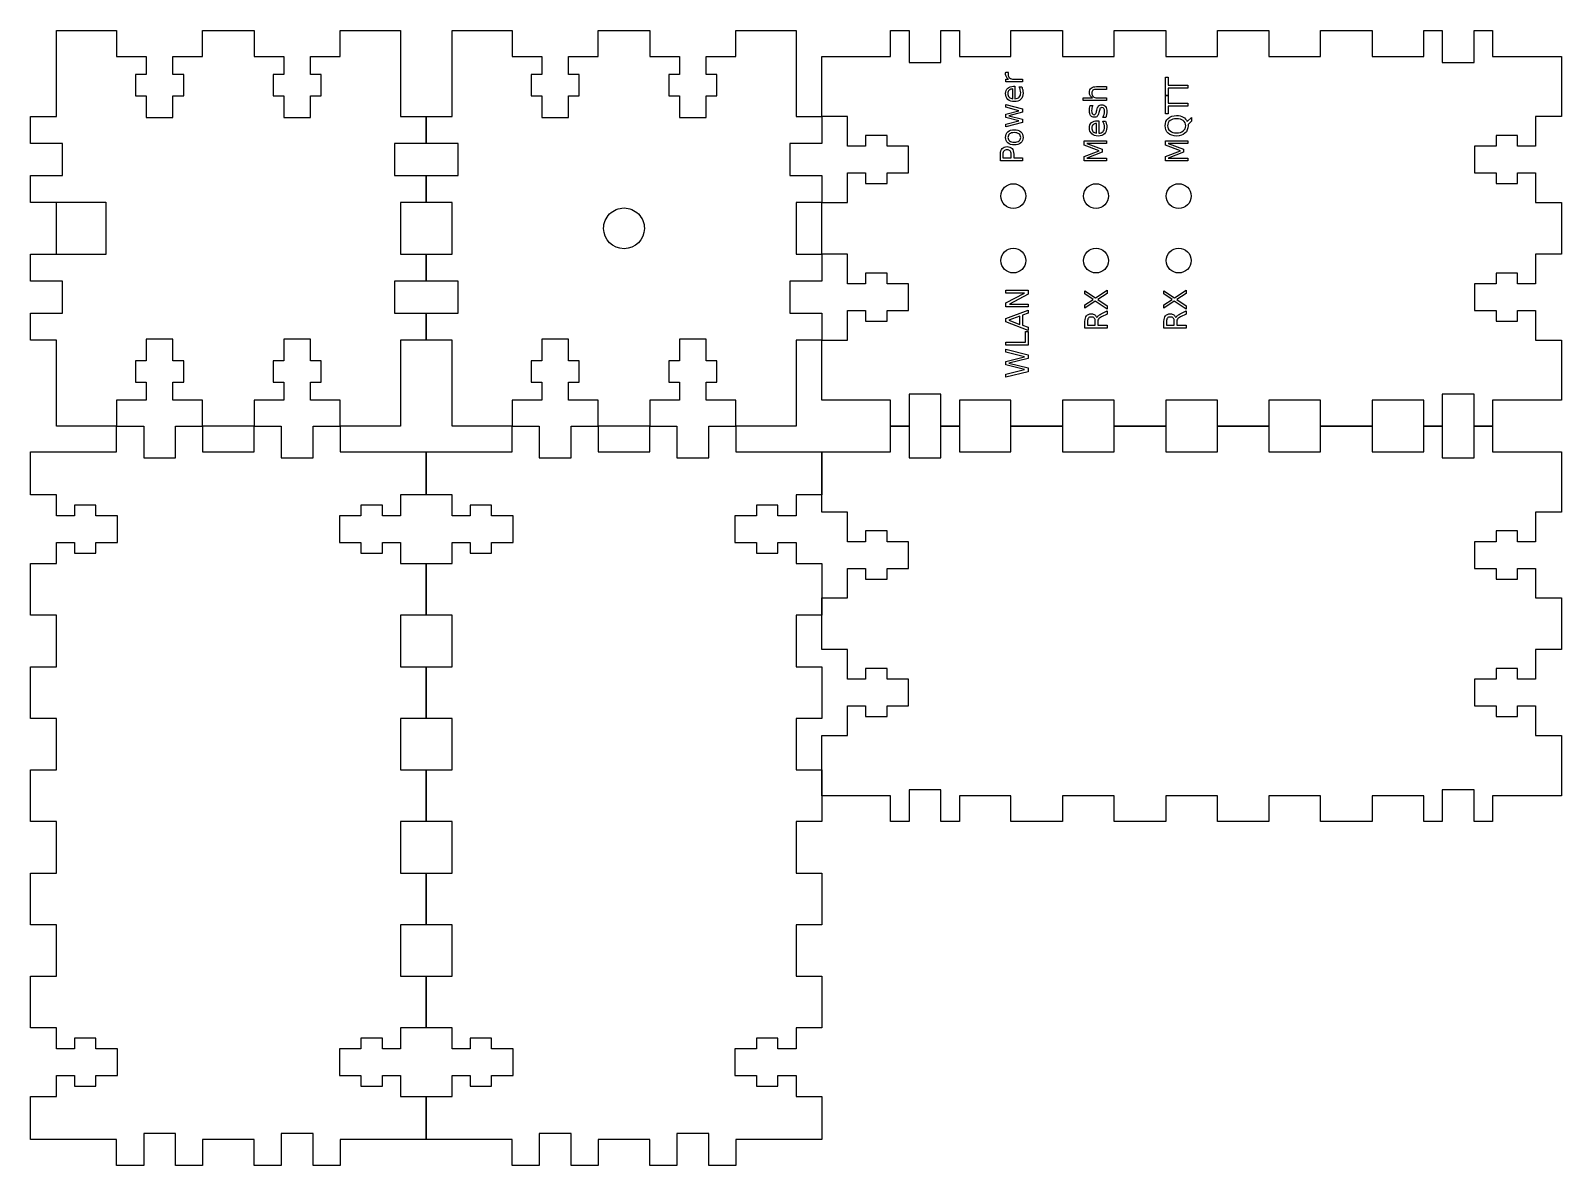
# Model space of a CAD drawing. Extents: x 5 to 140, y 12 to 112.
import ezdxf

# ---------------------------------------------------------------- set-up
doc = ezdxf.new("R2010")
doc.units = 0
doc.layers.get('0').update_dxf_attribs({"linetype": 'CONTINUOUS'})

msp = doc.modelspace()

# ---------------------------------------------------------------- linework, layer by layer
at = {"color": 7}
for points in [[(7.094625, 112.297322), (12.406109, 112.297322), (12.406109, 110.020972), (15.023912, 110.020972), (15.023912, 108.427527), (14.075433, 108.427527), (14.075433, 106.530568), (15.023912, 106.530568), (15.023912, 104.633609), (17.37614, 104.633609), (17.37614, 106.530568), (18.32462, 106.530568), (18.32462, 108.427527), (17.37614, 108.427527), (17.37614, 110.020972), (19.993943, 110.020972), (19.993943, 112.297322), (24.546644, 112.297322), (24.546644, 110.020972), (27.164447, 110.020972), (27.164447, 108.427527), (26.215967, 108.427527), (26.215967, 106.530568), (27.164447, 106.530568), (27.164447, 104.633609), (29.516675, 104.633609), (29.516675, 106.530568), (30.465155, 106.530568), (30.465155, 108.427527), (29.516675, 108.427527), (29.516675, 110.020972), (32.134478, 110.020972), (32.134478, 112.297322), (37.445962, 112.297322), (37.445962, 104.709488), (39.722313, 104.709488), (39.722313, 102.31932), (36.914813, 102.31932), (36.914813, 99.511821), (39.722313, 99.511821), (39.722313, 97.121653), (37.445962, 97.121653), (37.445962, 92.568953), (39.722313, 92.568953), (39.722313, 90.178784), (36.914813, 90.178784), (36.914813, 87.371287), (39.722313, 87.371287), (39.722313, 84.981119), (37.445962, 84.981119), (37.445962, 77.393284), (32.134478, 77.393284), (32.134478, 79.669635), (29.516675, 79.669635), (29.516675, 81.26308), (30.465155, 81.26308), (30.465155, 83.160039), (29.516675, 83.160039), (29.516675, 85.056997), (27.164447, 85.056997), (27.164447, 83.160039), (26.215967, 83.160039), (26.215967, 81.26308), (27.164447, 81.26308), (27.164447, 79.669635), (24.546644, 79.669635), (24.546644, 77.393284), (19.993943, 77.393284), (19.993943, 79.669635), (17.37614, 79.669635), (17.37614, 81.26308), (18.32462, 81.26308), (18.32462, 83.160039), (17.37614, 83.160039), (17.37614, 85.056997), (15.023912, 85.056997), (15.023912, 83.160039), (14.075433, 83.160039), (14.075433, 81.26308), (15.023912, 81.26308), (15.023912, 79.669635), (12.406109, 79.669635), (12.406109, 77.393284), (7.094625, 77.393284), (7.094625, 84.981119), (4.818275, 84.981119), (4.818275, 87.371287), (7.625773, 87.371287), (7.625773, 90.178784), (4.818275, 90.178784), (4.818275, 92.568953), (7.094625, 92.568953), (7.094625, 97.121653), (4.818275, 97.121653), (4.818275, 99.511821), (7.625773, 99.511821), (7.625773, 102.31932), (4.818275, 102.31932), (4.818275, 104.709488), (7.094625, 104.709488)], [(41.998663, 112.297322), (47.310147, 112.297322), (47.310147, 110.020972), (49.92795, 110.020972), (49.92795, 108.427527), (48.97947, 108.427527), (48.97947, 106.530568), (49.92795, 106.530568), (49.92795, 104.633609), (52.280178, 104.633609), (52.280178, 106.530568), (53.228658, 106.530568), (53.228658, 108.427527), (52.280178, 108.427527), (52.280178, 110.020972), (54.897981, 110.020972), (54.897981, 112.297322), (59.450682, 112.297322), (59.450682, 110.020972), (62.068485, 110.020972), (62.068485, 108.427527), (61.120005, 108.427527), (61.120005, 106.530568), (62.068485, 106.530568), (62.068485, 104.633609), (64.420713, 104.633609), (64.420713, 106.530568), (65.369193, 106.530568), (65.369193, 108.427527), (64.420713, 108.427527), (64.420713, 110.020972), (67.038516, 110.020972), (67.038516, 112.297322), (72.35, 112.297322), (72.35, 104.709488), (74.62635, 104.709488), (74.62635, 102.31932), (71.818851, 102.31932), (71.818851, 99.511821), (74.62635, 99.511821), (74.62635, 97.121653), (72.35, 97.121653), (72.35, 92.568953), (74.62635, 92.568953), (74.62635, 90.178784), (71.818851, 90.178784), (71.818851, 87.371287), (74.62635, 87.371287), (74.62635, 84.981119), (72.35, 84.981119), (72.35, 77.393284), (67.038516, 77.393284), (67.038516, 79.669635), (64.420713, 79.669635), (64.420713, 81.26308), (65.369193, 81.26308), (65.369193, 83.160039), (64.420713, 83.160039), (64.420713, 85.056997), (62.068485, 85.056997), (62.068485, 83.160039), (61.120005, 83.160039), (61.120005, 81.26308), (62.068485, 81.26308), (62.068485, 79.669635), (59.450682, 79.669635), (59.450682, 77.393284), (54.897981, 77.393284), (54.897981, 79.669635), (52.280178, 79.669635), (52.280178, 81.26308), (53.228658, 81.26308), (53.228658, 83.160039), (52.280178, 83.160039), (52.280178, 85.056997), (49.92795, 85.056997), (49.92795, 83.160039), (48.97947, 83.160039), (48.97947, 81.26308), (49.92795, 81.26308), (49.92795, 79.669635), (47.310147, 79.669635), (47.310147, 77.393284), (41.998663, 77.393284), (41.998663, 84.981119), (39.722313, 84.981119), (39.722313, 87.371287), (42.529811, 87.371287), (42.529811, 90.178784), (39.722313, 90.178784), (39.722313, 92.568953), (41.998663, 92.568953), (41.998663, 97.121653), (39.722313, 97.121653), (39.722313, 99.511821), (42.529811, 99.511821), (42.529811, 102.31932), (39.722313, 102.31932), (39.722313, 104.709488), (41.998663, 104.709488)], [(74.62635, 110.020972), (80.696618, 110.020972), (80.696618, 112.297322), (82.328002, 112.297322), (82.328002, 109.489823), (85.135501, 109.489823), (85.135501, 112.297322), (86.766885, 112.297322), (86.766885, 110.020972), (91.319586, 110.020972), (91.319586, 112.297322), (95.872286, 112.297322), (95.872286, 110.020972), (100.424987, 110.020972), (100.424987, 112.297322), (104.977687, 112.297322), (104.977687, 110.020972), (109.530388, 110.020972), (109.530388, 112.297322), (114.083089, 112.297322), (114.083089, 110.020972), (118.635789, 110.020972), (118.635789, 112.297322), (123.18849, 112.297322), (123.18849, 110.020972), (127.74119, 110.020972), (127.74119, 112.297322), (129.372575, 112.297322), (129.372575, 109.489823), (132.180073, 109.489823), (132.180073, 112.297322), (133.811458, 112.297322), (133.811458, 110.020972), (139.881725, 110.020972), (139.881725, 104.709488), (137.605375, 104.709488), (137.605375, 102.091685), (136.01193, 102.091685), (136.01193, 103.040164), (134.11497, 103.040164), (134.11497, 102.091685), (132.218013, 102.091685), (132.218013, 99.739456), (134.11497, 99.739456), (134.11497, 98.790977), (136.01193, 98.790977), (136.01193, 99.739456), (137.605375, 99.739456), (137.605375, 97.121653), (139.881725, 97.121653), (139.881725, 92.568953), (137.605375, 92.568953), (137.605375, 89.95115), (136.01193, 89.95115), (136.01193, 90.899629), (134.11497, 90.899629), (134.11497, 89.95115), (132.218013, 89.95115), (132.218013, 87.598921), (134.11497, 87.598921), (134.11497, 86.650442), (136.01193, 86.650442), (136.01193, 87.598921), (137.605375, 87.598921), (137.605375, 84.981119), (139.881725, 84.981119), (139.881725, 79.669635), (133.811458, 79.669635), (133.811458, 77.393284), (132.180073, 77.393284), (132.180073, 80.200784), (129.372575, 80.200784), (129.372575, 77.393284), (127.74119, 77.393284), (127.74119, 79.669635), (123.18849, 79.669635), (123.18849, 77.393284), (118.635789, 77.393284), (118.635789, 79.669635), (114.083089, 79.669635), (114.083089, 77.393284), (109.530388, 77.393284), (109.530388, 79.669635), (104.977687, 79.669635), (104.977687, 77.393284), (100.424987, 77.393284), (100.424987, 79.669635), (95.872286, 79.669635), (95.872286, 77.393284), (91.319586, 77.393284), (91.319586, 79.669635), (86.766885, 79.669635), (86.766885, 77.393284), (85.135501, 77.393284), (85.135501, 80.200784), (82.328002, 80.200784), (82.328002, 77.393284), (80.696618, 77.393284), (80.696618, 79.669635), (74.62635, 79.669635), (74.62635, 84.981119), (76.902701, 84.981119), (76.902701, 87.598921), (78.496146, 87.598921), (78.496146, 86.650442), (80.393104, 86.650442), (80.393104, 87.598921), (82.290063, 87.598921), (82.290063, 89.95115), (80.393104, 89.95115), (80.393104, 90.899629), (78.496146, 90.899629), (78.496146, 89.95115), (76.902701, 89.95115), (76.902701, 92.568953), (74.62635, 92.568953), (74.62635, 97.121653), (76.902701, 97.121653), (76.902701, 99.739456), (78.496146, 99.739456), (78.496146, 98.790977), (80.393104, 98.790977), (80.393104, 99.739456), (82.290063, 99.739456), (82.290063, 102.091685), (80.393104, 102.091685), (80.393104, 103.040164), (78.496146, 103.040164), (78.496146, 102.091685), (76.902701, 102.091685), (76.902701, 104.709488), (74.62635, 104.709488)], [(104.956652, 106.530843), (104.956652, 108.181636), (105.178849, 108.181636), (105.178849, 107.488904), (106.908064, 107.488904), (106.908064, 107.223575), (105.178849, 107.223575), (105.178849, 106.530843)], [(91.550336, 107.384341)], [(98.85081, 107.354279)], [(90.878517, 103.801742), (90.878517, 104.042238), (92.020869, 104.342857), (90.878517, 104.64217), (90.878517, 104.925797), (92.020869, 105.226417), (90.878517, 105.525729), (90.878517, 105.766225), (92.342402, 105.383262), (92.342402, 105.099634), (91.142539, 104.784637), (92.342402, 104.468333), (92.342402, 104.184705)], [(98.313607, 105.674732)], [(104.956652, 104.941482), (104.956652, 106.592274), (105.178849, 106.592274), (105.178849, 105.899543), (106.908064, 105.899543), (106.908064, 105.634213), (105.178849, 105.634213), (105.178849, 104.941482)], [(98.942304, 104.346778)], [(106.872749, 104.267049)], [(90.843225, 102.872437)], [(91.047124, 102.872437)], [(105.135716, 103.897156)], [(97.782959, 100.794242), (97.782959, 101.187661), (99.110911, 101.685644), (97.782959, 102.18624), (97.782959, 102.579659), (99.73437, 102.579659), (99.73437, 102.322172), (98.020841, 102.322172), (99.359249, 101.818962), (99.359249, 101.553633), (98.020841, 101.050422), (99.73437, 101.050422), (99.73437, 100.794242)], [(104.956652, 100.794242), (104.956652, 101.187661), (106.284606, 101.685644), (104.956652, 102.18624), (104.956652, 102.579659), (106.908064, 102.579659), (106.908064, 102.322172), (105.194533, 102.322172), (106.532944, 101.818962), (106.532944, 101.553633), (105.194533, 101.050422), (106.908064, 101.050422), (106.908064, 100.794242)], [(92.62193, 97.689951)], [(99.917315, 97.689951)], [(107.212702, 97.689951)], [(7.093788, 97.149428), (11.447402, 97.149428), (11.447402, 92.54118), (7.093788, 92.54118)], [(58.974296, 94.845303)], [(92.62193, 92.000654)], [(99.917315, 92.000654)], [(107.212702, 92.000654)], [(90.875902, 87.906933), (90.875902, 88.262449), (92.508395, 89.12771), (90.875902, 89.12771), (90.875902, 89.38389), (92.827313, 89.38389), (92.827313, 89.028374), (91.19482, 88.163113), (92.827313, 88.163113), (92.827313, 87.906933)], [(97.846351, 87.80237), (97.846351, 88.085997), (98.571758, 88.57091), (97.846351, 89.058436), (97.846351, 89.342065), (98.783498, 88.714685), (99.797762, 89.38389), (99.797762, 89.10026), (98.967792, 88.551305), (99.797762, 87.998427), (99.797762, 87.713491), (98.756051, 88.410145)], [(104.816798, 87.80237), (104.816798, 88.085997), (105.542207, 88.57091), (104.816798, 89.058436), (104.816798, 89.342065), (105.753947, 88.714685), (106.76821, 89.38389), (106.76821, 89.10026), (105.938241, 88.551305), (106.76821, 87.998427), (106.76821, 87.713491), (105.7265, 88.410145)], [(90.875902, 86.580288), (90.875902, 86.879599), (92.827313, 87.623306), (92.827313, 87.348828), (92.326716, 87.17107), (92.326716, 86.291431), (92.827313, 86.113673), (92.827313, 85.835274)], [(91.136003, 86.72929), (92.107133, 86.37116), (92.107133, 87.088727)], [(98.882834, 86.960635)], [(105.853283, 86.960635)], [(90.875902, 84.524312), (90.875902, 84.788334), (92.605115, 84.788334), (92.605115, 85.738553), (92.827313, 85.738553), (92.827313, 84.524312)], [(90.875902, 81.705024), (90.875902, 81.971661), (92.525387, 82.382073), (90.875902, 82.791176), (90.875902, 83.087874), (92.525387, 83.498286), (90.875902, 83.907389), (90.875902, 84.175332), (92.827313, 83.685192), (92.827313, 83.353203), (91.133389, 82.941487), (92.827313, 82.525848), (92.827313, 82.193858)], [(4.818275, 75.116934), (12.406109, 75.116934), (12.406109, 77.393284), (14.796277, 77.393284), (14.796277, 74.585786), (17.603775, 74.585786), (17.603775, 77.393284), (19.993943, 77.393284), (19.993943, 75.116934), (24.546644, 75.116934), (24.546644, 77.393284), (26.936812, 77.393284), (26.936812, 74.585786), (29.74431, 74.585786), (29.74431, 77.393284), (32.134478, 77.393284), (32.134478, 75.116934), (39.722313, 75.116934), (39.722313, 71.323017), (37.445962, 71.323017), (37.445962, 69.463998), (35.852517, 69.463998), (35.852517, 70.412477), (33.955558, 70.412477), (33.955558, 69.463998), (32.0586, 69.463998), (32.0586, 67.111769), (33.955558, 67.111769), (33.955558, 66.163289), (35.852517, 66.163289), (35.852517, 67.111769), (37.445962, 67.111769), (37.445962, 65.252749), (39.722313, 65.252749), (39.722313, 60.700049), (37.445962, 60.700049), (37.445962, 56.147348), (39.722313, 56.147348), (39.722313, 51.594648), (37.445962, 51.594648), (37.445962, 47.041947), (39.722313, 47.041947), (39.722313, 42.489246), (37.445962, 42.489246), (37.445962, 37.936546), (39.722313, 37.936546), (39.722313, 33.383845), (37.445962, 33.383845), (37.445962, 28.831145), (39.722313, 28.831145), (39.722313, 24.278444), (37.445962, 24.278444), (37.445962, 22.419425), (35.852517, 22.419425), (35.852517, 23.367904), (33.955558, 23.367904), (33.955558, 22.419425), (32.0586, 22.419425), (32.0586, 20.067196), (33.955558, 20.067196), (33.955558, 19.118716), (35.852517, 19.118716), (35.852517, 20.067196), (37.445962, 20.067196), (37.445962, 18.208177), (39.722313, 18.208177), (39.722313, 14.41426), (32.134478, 14.41426), (32.134478, 12.137909), (29.74431, 12.137909), (29.74431, 14.945409), (26.936812, 14.945409), (26.936812, 12.137909), (24.546644, 12.137909), (24.546644, 14.41426), (19.993943, 14.41426), (19.993943, 12.137909), (17.603775, 12.137909), (17.603775, 14.945409), (14.796277, 14.945409), (14.796277, 12.137909), (12.406109, 12.137909), (12.406109, 14.41426), (4.818275, 14.41426), (4.818275, 18.208177), (7.094625, 18.208177), (7.094625, 20.067196), (8.68807, 20.067196), (8.68807, 19.118716), (10.585029, 19.118716), (10.585029, 20.067196), (12.481987, 20.067196), (12.481987, 22.419425), (10.585029, 22.419425), (10.585029, 23.367904), (8.68807, 23.367904), (8.68807, 22.419425), (7.094625, 22.419425), (7.094625, 24.278444), (4.818275, 24.278444), (4.818275, 28.831145), (7.094625, 28.831145), (7.094625, 33.383845), (4.818275, 33.383845), (4.818275, 37.936546), (7.094625, 37.936546), (7.094625, 42.489246), (4.818275, 42.489246), (4.818275, 47.041947), (7.094625, 47.041947), (7.094625, 51.594648), (4.818275, 51.594648), (4.818275, 56.147348), (7.094625, 56.147348), (7.094625, 60.700049), (4.818275, 60.700049), (4.818275, 65.252749), (7.094625, 65.252749), (7.094625, 67.111769), (8.68807, 67.111769), (8.68807, 66.163289), (10.585029, 66.163289), (10.585029, 67.111769), (12.481987, 67.111769), (12.481987, 69.463998), (10.585029, 69.463998), (10.585029, 70.412477), (8.68807, 70.412477), (8.68807, 69.463998), (7.094625, 69.463998), (7.094625, 71.323017), (4.818275, 71.323017)], [(39.722313, 75.116934), (47.310147, 75.116934), (47.310147, 77.393284), (49.700315, 77.393284), (49.700315, 74.585786), (52.507813, 74.585786), (52.507813, 77.393284), (54.897981, 77.393284), (54.897981, 75.116934), (59.450682, 75.116934), (59.450682, 77.393284), (61.84085, 77.393284), (61.84085, 74.585786), (64.648347, 74.585786), (64.648347, 77.393284), (67.038516, 77.393284), (67.038516, 75.116934), (74.62635, 75.116934), (74.62635, 71.323017), (72.35, 71.323017), (72.35, 69.463998), (70.756555, 69.463998), (70.756555, 70.412477), (68.859595, 70.412477), (68.859595, 69.463998), (66.962638, 69.463998), (66.962638, 67.111769), (68.859595, 67.111769), (68.859595, 66.163289), (70.756555, 66.163289), (70.756555, 67.111769), (72.35, 67.111769), (72.35, 65.252749), (74.62635, 65.252749), (74.62635, 60.700049), (72.35, 60.700049), (72.35, 56.147348), (74.62635, 56.147348), (74.62635, 51.594648), (72.35, 51.594648), (72.35, 47.041947), (74.62635, 47.041947), (74.62635, 42.489246), (72.35, 42.489246), (72.35, 37.936546), (74.62635, 37.936546), (74.62635, 33.383845), (72.35, 33.383845), (72.35, 28.831145), (74.62635, 28.831145), (74.62635, 24.278444), (72.35, 24.278444), (72.35, 22.419425), (70.756555, 22.419425), (70.756555, 23.367904), (68.859595, 23.367904), (68.859595, 22.419425), (66.962638, 22.419425), (66.962638, 20.067196), (68.859595, 20.067196), (68.859595, 19.118716), (70.756555, 19.118716), (70.756555, 20.067196), (72.35, 20.067196), (72.35, 18.208177), (74.62635, 18.208177), (74.62635, 14.41426), (67.038516, 14.41426), (67.038516, 12.137909), (64.648347, 12.137909), (64.648347, 14.945409), (61.84085, 14.945409), (61.84085, 12.137909), (59.450682, 12.137909), (59.450682, 14.41426), (54.897981, 14.41426), (54.897981, 12.137909), (52.507813, 12.137909), (52.507813, 14.945409), (49.700315, 14.945409), (49.700315, 12.137909), (47.310147, 12.137909), (47.310147, 14.41426), (39.722313, 14.41426), (39.722313, 18.208177), (41.998663, 18.208177), (41.998663, 20.067196), (43.592108, 20.067196), (43.592108, 19.118716), (45.489067, 19.118716), (45.489067, 20.067196), (47.386025, 20.067196), (47.386025, 22.419425), (45.489067, 22.419425), (45.489067, 23.367904), (43.592108, 23.367904), (43.592108, 22.419425), (41.998663, 22.419425), (41.998663, 24.278444), (39.722313, 24.278444), (39.722313, 28.831145), (41.998663, 28.831145), (41.998663, 33.383845), (39.722313, 33.383845), (39.722313, 37.936546), (41.998663, 37.936546), (41.998663, 42.489246), (39.722313, 42.489246), (39.722313, 47.041947), (41.998663, 47.041947), (41.998663, 51.594648), (39.722313, 51.594648), (39.722313, 56.147348), (41.998663, 56.147348), (41.998663, 60.700049), (39.722313, 60.700049), (39.722313, 65.252749), (41.998663, 65.252749), (41.998663, 67.111769), (43.592108, 67.111769), (43.592108, 66.163289), (45.489067, 66.163289), (45.489067, 67.111769), (47.386025, 67.111769), (47.386025, 69.463998), (45.489067, 69.463998), (45.489067, 70.412477), (43.592108, 70.412477), (43.592108, 69.463998), (41.998663, 69.463998), (41.998663, 71.323017), (39.722313, 71.323017)], [(74.62635, 75.116934), (80.696618, 75.116934), (80.696618, 77.393284), (82.328002, 77.393284), (82.328002, 74.585786), (85.135501, 74.585786), (85.135501, 77.393284), (86.766885, 77.393284), (86.766885, 75.116934), (91.319586, 75.116934), (91.319586, 77.393284), (95.872286, 77.393284), (95.872286, 75.116934), (100.424987, 75.116934), (100.424987, 77.393284), (104.977687, 77.393284), (104.977687, 75.116934), (109.530388, 75.116934), (109.530388, 77.393284), (114.083089, 77.393284), (114.083089, 75.116934), (118.635789, 75.116934), (118.635789, 77.393284), (123.18849, 77.393284), (123.18849, 75.116934), (127.74119, 75.116934), (127.74119, 77.393284), (129.372575, 77.393284), (129.372575, 74.585786), (132.180073, 74.585786), (132.180073, 77.393284), (133.811458, 77.393284), (133.811458, 75.116934), (139.881725, 75.116934), (139.881725, 69.80545), (137.605375, 69.80545), (137.605375, 67.187647), (136.01193, 67.187647), (136.01193, 68.136126), (134.11497, 68.136126), (134.11497, 67.187647), (132.218013, 67.187647), (132.218013, 64.835419), (134.11497, 64.835419), (134.11497, 63.886939), (136.01193, 63.886939), (136.01193, 64.835419), (137.605375, 64.835419), (137.605375, 62.217616), (139.881725, 62.217616), (139.881725, 57.664915), (137.605375, 57.664915), (137.605375, 55.047112), (136.01193, 55.047112), (136.01193, 55.995592), (134.11497, 55.995592), (134.11497, 55.047112), (132.218013, 55.047112), (132.218013, 52.694884), (134.11497, 52.694884), (134.11497, 51.746404), (136.01193, 51.746404), (136.01193, 52.694884), (137.605375, 52.694884), (137.605375, 50.077081), (139.881725, 50.077081), (139.881725, 44.765597), (133.811458, 44.765597), (133.811458, 42.489246), (132.180073, 42.489246), (132.180073, 45.296746), (129.372575, 45.296746), (129.372575, 42.489246), (127.74119, 42.489246), (127.74119, 44.765597), (123.18849, 44.765597), (123.18849, 42.489246), (118.635789, 42.489246), (118.635789, 44.765597), (114.083089, 44.765597), (114.083089, 42.489246), (109.530388, 42.489246), (109.530388, 44.765597), (104.977687, 44.765597), (104.977687, 42.489246), (100.424987, 42.489246), (100.424987, 44.765597), (95.872286, 44.765597), (95.872286, 42.489246), (91.319586, 42.489246), (91.319586, 44.765597), (86.766885, 44.765597), (86.766885, 42.489246), (85.135501, 42.489246), (85.135501, 45.296746), (82.328002, 45.296746), (82.328002, 42.489246), (80.696618, 42.489246), (80.696618, 44.765597), (74.62635, 44.765597), (74.62635, 50.077081), (76.902701, 50.077081), (76.902701, 52.694884), (78.496146, 52.694884), (78.496146, 51.746404), (80.393104, 51.746404), (80.393104, 52.694884), (82.290063, 52.694884), (82.290063, 55.047112), (80.393104, 55.047112), (80.393104, 55.995592), (78.496146, 55.995592), (78.496146, 55.047112), (76.902701, 55.047112), (76.902701, 57.664915), (74.62635, 57.664915), (74.62635, 62.217616), (76.902701, 62.217616), (76.902701, 64.835419), (78.496146, 64.835419), (78.496146, 63.886939), (80.393104, 63.886939), (80.393104, 64.835419), (82.290063, 64.835419), (82.290063, 67.187647), (80.393104, 67.187647), (80.393104, 68.136126), (78.496146, 68.136126), (78.496146, 67.187647), (76.902701, 67.187647), (76.902701, 69.80545), (74.62635, 69.80545)]]:
    msp.add_lwpolyline(points, close=True, dxfattribs=at)
for points in [[(90.856295, 108.62603), (91.103326, 108.627337)], [(91.571253, 108.01172), (92.342408, 108.01172), (92.342408, 107.769918), (90.878523, 107.769918), (90.878523, 108.01172), (91.105948, 108.01172)], [(91.481062, 106.286427), (91.479755, 107.143846)], [(91.550336, 107.384341), (91.667968, 107.384341), (91.667968, 106.278585)], [(92.040476, 107.328138), (92.2679, 107.328138)], [(98.85081, 107.354279), (99.73437, 107.354279), (99.73437, 107.113784), (98.858652, 107.113784)], [(98.907013, 106.370078), (99.73437, 106.370078), (99.73437, 106.128275), (97.700614, 106.128275), (97.700614, 106.370078), (98.49791, 106.370078)], [(98.313618, 105.674732), (98.541043, 105.674732)], [(98.87303, 103.248864), (98.871724, 104.106283)], [(98.87826, 105.198969), (98.896548, 105.281313)], [(98.942304, 104.346778), (99.059938, 104.346778), (99.059938, 103.241022)], [(99.097831, 105.150608), (99.078216, 105.066958)], [(99.680771, 104.634327), (99.432433, 104.634327)], [(99.432444, 104.290576), (99.659869, 104.290576)], [(106.872773, 104.267049), (107.253123, 104.614722), (107.253123, 104.295804), (106.940741, 104.006948)], [(90.390989, 100.794242), (90.390989, 101.390252)], [(91.558178, 101.390252), (91.558178, 101.058264), (92.342402, 101.058264), (92.342402, 100.794242), (90.390989, 100.794242)], [(90.607959, 101.058264), (91.341208, 101.058264), (91.341208, 101.390252)], [(90.607959, 101.390252), (90.607959, 101.058264)], [(98.973019, 86.586821), (98.973019, 86.299273), (99.797762, 86.299273), (99.797762, 86.035251), (97.846351, 86.035251), (97.846351, 86.631261)], [(98.063319, 86.299273), (98.756051, 86.299273), (98.756051, 86.631261)], [(98.063319, 86.631261), (98.063319, 86.299273)], [(99.26449, 87.287396), (99.797762, 87.555339), (99.797762, 87.271712), (99.297165, 87.022067)], [(105.943468, 86.586821), (105.943468, 86.299273), (106.76821, 86.299273), (106.76821, 86.035251), (104.816798, 86.035251), (104.816798, 86.631261)], [(105.033768, 86.299273), (105.7265, 86.299273), (105.7265, 86.631261)], [(105.033768, 86.631261), (105.033768, 86.299273)], [(106.234937, 87.287396), (106.76821, 87.555339), (106.76821, 87.271712), (106.267614, 87.022067)]]:
    msp.add_lwpolyline(points, dxfattribs=at)
for points in [[(90.843232, 108.504475), (90.843232, 108.521031), (90.844538, 108.539329), (90.847151, 108.55937)], [(90.908585, 108.209084), (90.865016, 108.29012), (90.843232, 108.388584), (90.843232, 108.504475)], [(90.847151, 108.55937), (90.848892, 108.579412), (90.85194, 108.601631), (90.856295, 108.62603)], [(91.105948, 108.01172), (91.017069, 108.062259), (90.951281, 108.128047), (90.908585, 108.209084)], [(91.069344, 108.538458), (91.061506, 108.507089), (91.057587, 108.472234), (91.057587, 108.433895)], [(91.057587, 108.433895), (91.057587, 108.297962), (91.102027, 108.193399), (91.190905, 108.120205)], [(91.103326, 108.627337), (91.087642, 108.600324), (91.076315, 108.570698), (91.069344, 108.538458)], [(91.190905, 108.120205), (91.278912, 108.047882), (91.405695, 108.01172), (91.571253, 108.01172)], [(90.843225, 106.745198), (90.843225, 106.942126), (90.906835, 107.097663), (91.034055, 107.211812)], [(91.054966, 106.221075), (90.913806, 106.350908), (90.843225, 106.525615), (90.843225, 106.745198)], [(91.034055, 107.211812), (91.160402, 107.326831), (91.332496, 107.384341), (91.550336, 107.384341)], [(91.164758, 107.032747), (91.086335, 106.961296), (91.047124, 106.866317), (91.047124, 106.747812)], [(91.047124, 106.747812), (91.047124, 106.613623), (91.085028, 106.50601), (91.160837, 106.424973)], [(91.479755, 107.143846), (91.348179, 107.142102), (91.24318, 107.10507), (91.164758, 107.032747)], [(92.142424, 107.069344), (92.119769, 107.15648), (92.085786, 107.242745), (92.040476, 107.328138)], [(92.047009, 106.427587), (92.133274, 106.517337), (92.176407, 106.641942), (92.176407, 106.801401)], [(92.176407, 106.801401), (92.176407, 106.893765), (92.165079, 106.98308), (92.142424, 107.069344)], [(92.380305, 106.787023), (92.380305, 106.553499), (92.312339, 106.368335), (92.176407, 106.231531)], [(92.2679, 107.328138), (92.304498, 107.241874), (92.332381, 107.153431), (92.35155, 107.062809)], [(92.35155, 107.062809), (92.37072, 106.972188), (92.380305, 106.880259), (92.380305, 106.787023)], [(98.235194, 106.843226), (98.235194, 107.011399), (98.287476, 107.138617), (98.39204, 107.224882)], [(98.300547, 106.572669), (98.256978, 106.651091), (98.235194, 106.741277), (98.235194, 106.843226)], [(98.39204, 107.224882), (98.495732, 107.311147), (98.648656, 107.354279), (98.85081, 107.354279)], [(98.547578, 107.032747), (98.478741, 106.978723), (98.444322, 106.897686), (98.444322, 106.789638)], [(98.444322, 106.789638), (98.444322, 106.659805), (98.485711, 106.55742), (98.56849, 106.482483)], [(98.858652, 107.113784), (98.720106, 107.113784), (98.616415, 107.086771), (98.547578, 107.032747)], [(91.624837, 106.027633), (91.385212, 106.027633), (91.195255, 106.092113), (91.054966, 106.221075)], [(91.160837, 106.424973), (91.236645, 106.344808), (91.343386, 106.298626), (91.481062, 106.286427)], [(92.176407, 106.231531), (92.040474, 106.095599), (91.856618, 106.027633), (91.624837, 106.027633)], [(91.667968, 106.278585), (91.833526, 106.289041), (91.959874, 106.338708), (92.047009, 106.427587)], [(98.235175, 105.206811), (98.235175, 105.29569), (98.241713, 105.379341), (98.25479, 105.457763)], [(98.25479, 105.457763), (98.267853, 105.536185), (98.287459, 105.608508), (98.313607, 105.674732)], [(98.49791, 106.370078), (98.409903, 106.427587), (98.344115, 106.495118), (98.300547, 106.572669)], [(98.46262, 105.462991), (98.445193, 105.389797), (98.43648, 105.313988), (98.43648, 105.235566)], [(98.541043, 105.674732), (98.506188, 105.606766), (98.480048, 105.536185), (98.46262, 105.462991)], [(98.56849, 106.482483), (98.65127, 106.407546), (98.764111, 106.370078), (98.907013, 106.370078)], [(98.896548, 105.281313), (98.933144, 105.452099), (98.984989, 105.573218), (99.052083, 105.64467)], [(99.052083, 105.64467), (99.118307, 105.716993), (99.211107, 105.753154), (99.330483, 105.753154)], [(99.198473, 105.439465), (99.163619, 105.395896), (99.130072, 105.299611), (99.097831, 105.150608)], [(99.348782, 105.506123), (99.28343, 105.506123), (99.233328, 105.483904), (99.198473, 105.439465)], [(99.330483, 105.753154), (99.466415, 105.753154), (99.574029, 105.69913), (99.653322, 105.591081)], [(99.51347, 105.414631), (99.474259, 105.475626), (99.419363, 105.506123), (99.348782, 105.506123)], [(99.570979, 105.153223), (99.570979, 105.266499), (99.55181, 105.353635), (99.51347, 105.414631)], [(99.653322, 105.591081), (99.732616, 105.483904), (99.772263, 105.336208), (99.772263, 105.147994)], [(98.347582, 104.791172), (98.272644, 104.888765), (98.235175, 105.027311), (98.235175, 105.206811)], [(98.235194, 103.707635), (98.235194, 103.904563), (98.298804, 104.060101), (98.426023, 104.174249)], [(98.6665, 104.644784), (98.528824, 104.644784), (98.422518, 104.69358), (98.347582, 104.791172)], [(98.426023, 104.174249), (98.55237, 104.289269), (98.724464, 104.346778), (98.942304, 104.346778)], [(98.43648, 105.235566), (98.43648, 105.11619), (98.454778, 105.02644), (98.491374, 104.966316)], [(98.491374, 104.966316), (98.527971, 104.907063), (98.582867, 104.877437), (98.656062, 104.877437)], [(98.871724, 104.106283), (98.740149, 104.10454), (98.63515, 104.067507), (98.556727, 103.995184)], [(98.656062, 104.877437), (98.711829, 104.877437), (98.755832, 104.898785), (98.788072, 104.941482)], [(98.934443, 104.744119), (98.86909, 104.677895), (98.779776, 104.644784), (98.6665, 104.644784)], [(98.788072, 104.941482), (98.819442, 104.984179), (98.849504, 105.070008), (98.87826, 105.198969)], [(99.078216, 105.066958), (99.046848, 104.917955), (98.998923, 104.810342), (98.934443, 104.744119)], [(99.432433, 104.634327), (99.478616, 104.723206), (99.51347, 104.810778), (99.536996, 104.897042)], [(99.534392, 104.031782), (99.511737, 104.118918), (99.477754, 104.205182), (99.432444, 104.290576)], [(99.568377, 103.763838), (99.568377, 103.856202), (99.557049, 103.945517), (99.534392, 104.031782)], [(99.536996, 104.897042), (99.559652, 104.983307), (99.570979, 105.068701), (99.570979, 105.153223)], [(99.659869, 104.290576), (99.696466, 104.204311), (99.72435, 104.115868), (99.74352, 104.025246)], [(99.748737, 104.902271), (99.733924, 104.817749), (99.711269, 104.728434), (99.680771, 104.634327)], [(99.74352, 104.025246), (99.762689, 103.934625), (99.772274, 103.842696), (99.772274, 103.749461)], [(99.772263, 105.147994), (99.772263, 105.069572), (99.764421, 104.987664), (99.748737, 104.902271)], [(104.921339, 103.897156), (104.921339, 104.170763), (105.013267, 104.389475), (105.197124, 104.553291)], [(105.350071, 104.352006), (105.207167, 104.240472), (105.135716, 104.088856), (105.135716, 103.897156)], [(105.197124, 104.553291), (105.38011, 104.717106), (105.625834, 104.799014), (105.934296, 104.799014)], [(105.934319, 104.520615), (105.687724, 104.520615), (105.492974, 104.464412), (105.350071, 104.352006)], [(105.934296, 104.799014), (106.160849, 104.799014), (106.354726, 104.753268), (106.515928, 104.661775)], [(106.51726, 104.352006), (106.374356, 104.464412), (106.180043, 104.520615), (105.934319, 104.520615)], [(106.515928, 104.661775), (106.677129, 104.571154), (106.79607, 104.439578), (106.872749, 104.267049)], [(106.731613, 103.897156), (106.731613, 104.088856), (106.660162, 104.240472), (106.51726, 104.352006)], [(106.940741, 104.006948), (106.942482, 103.978193), (106.943789, 103.955973), (106.944659, 103.940289)], [(90.843225, 102.872437), (90.843225, 103.081563), (90.911192, 103.245815), (91.047124, 103.365191)], [(91.047124, 102.378375), (90.911192, 102.497752), (90.843225, 102.662439), (90.843225, 102.872437)], [(91.047124, 103.365191), (91.183056, 103.484567), (91.37127, 103.544256), (91.611765, 103.544256)], [(91.200047, 103.176977), (91.098098, 103.10204), (91.047124, 103.000527), (91.047124, 102.872437)], [(91.047124, 102.872437), (91.047124, 102.743475), (91.097663, 102.641526), (91.198741, 102.566589)], [(91.611765, 103.289382), (91.438365, 103.289382), (91.301125, 103.251914), (91.200047, 103.176977)], [(91.611765, 103.544256), (91.85139, 103.544256), (92.039604, 103.484567), (92.176407, 103.365191)], [(92.02479, 103.176977), (91.923713, 103.251914), (91.786038, 103.289382), (91.611765, 103.289382)], [(92.176407, 102.872437), (92.176407, 103.000527), (92.125868, 103.10204), (92.02479, 103.176977)], [(92.026098, 102.565282), (92.126304, 102.640219), (92.176407, 102.742604), (92.176407, 102.872437)], [(92.176407, 103.365191), (92.312339, 103.245815), (92.380305, 103.081563), (92.380305, 102.872437)], [(92.380305, 102.872437), (92.380305, 102.662439), (92.312339, 102.497752), (92.176407, 102.378375)], [(98.446934, 103.183512), (98.305774, 103.313345), (98.235194, 103.488053), (98.235194, 103.707635)], [(98.556727, 103.995184), (98.478304, 103.923733), (98.439092, 103.828754), (98.439092, 103.710249)], [(98.439092, 103.710249), (98.439092, 103.57606), (98.476997, 103.468447), (98.552806, 103.387411)], [(99.016805, 102.99007), (98.777181, 102.99007), (98.587224, 103.054551), (98.446934, 103.183512)], [(98.552806, 103.387411), (98.628615, 103.307245), (98.735356, 103.261063), (98.87303, 103.248864)], [(99.568377, 103.193968), (99.432445, 103.058036), (99.248588, 102.99007), (99.016805, 102.99007)], [(99.059938, 103.241022), (99.225496, 103.251478), (99.351843, 103.301145), (99.43898, 103.390025)], [(99.43898, 103.390025), (99.525245, 103.479775), (99.568377, 103.604379), (99.568377, 103.763838)], [(99.772274, 103.749461), (99.772274, 103.515936), (99.704308, 103.330772), (99.568377, 103.193968)], [(105.197124, 103.238408), (105.013267, 103.403095), (104.921339, 103.622678), (104.921339, 103.897156)], [(105.135716, 103.897156), (105.135716, 103.705457), (105.207167, 103.552969), (105.350071, 103.439692)], [(105.934296, 102.992684), (105.625834, 102.992684), (105.38011, 103.074592), (105.197124, 103.238408)], [(105.350071, 103.439692), (105.492974, 103.327287), (105.687724, 103.271084), (105.934319, 103.271084)], [(106.671466, 103.238408), (106.487609, 103.074592), (106.241886, 102.992684), (105.934296, 102.992684)], [(105.934319, 103.271084), (106.180043, 103.271084), (106.374356, 103.327287), (106.51726, 103.439692)], [(106.51726, 103.439692), (106.660162, 103.552969), (106.731613, 103.705457), (106.731613, 103.897156)], [(106.945944, 103.897156), (106.945944, 103.622678), (106.854451, 103.403095), (106.671466, 103.238408)], [(106.944659, 103.940289), (106.945516, 103.925476), (106.945944, 103.911098), (106.945944, 103.897156)], [(90.390989, 101.390252), (90.390989, 101.608964), (90.440656, 101.774087), (90.539991, 101.885621)], [(90.539991, 101.885621), (90.638455, 101.998026), (90.783101, 102.054229), (90.973929, 102.054229)], [(90.703371, 101.675187), (90.639763, 101.608092), (90.607959, 101.513114), (90.607959, 101.390252)], [(90.973929, 101.775829), (90.857167, 101.775829), (90.766981, 101.742282), (90.703371, 101.675187)], [(90.973929, 102.054229), (91.1665, 102.054229), (91.312018, 101.998026), (91.410482, 101.885621)], [(91.245795, 101.675187), (91.182185, 101.742282), (91.091563, 101.775829), (90.973929, 101.775829)], [(91.611765, 102.200618), (91.37127, 102.200618), (91.183056, 102.25987), (91.047124, 102.378375)], [(91.198741, 102.566589), (91.298947, 102.491652), (91.436622, 102.454184), (91.611765, 102.454184)], [(91.341208, 101.390252), (91.341208, 101.513114), (91.309404, 101.608092), (91.245795, 101.675187)], [(91.410482, 101.885621), (91.508946, 101.774087), (91.558178, 101.608964), (91.558178, 101.390252)], [(91.611765, 102.454184), (91.786909, 102.454184), (91.92502, 102.491216), (92.026098, 102.565282)], [(92.176407, 102.378375), (92.039604, 102.25987), (91.85139, 102.200618), (91.611765, 102.200618)], [(90.431412, 97.689951), (90.431412, 98.294846), (90.921776, 98.78521), (91.526671, 98.78521)], [(91.526671, 98.78521), (92.131566, 98.78521), (92.62193, 98.294846), (92.62193, 97.689951)], [(97.726796, 97.689951), (97.726796, 98.294846), (98.217161, 98.78521), (98.822056, 98.78521)], [(98.822056, 98.78521), (99.426951, 98.78521), (99.917315, 98.294846), (99.917315, 97.689951)], [(105.022183, 97.689951), (105.022183, 98.294846), (105.512547, 98.78521), (106.117442, 98.78521)], [(106.117442, 98.78521), (106.722337, 98.78521), (107.212702, 98.294846), (107.212702, 97.689951)], [(91.526671, 96.594692), (90.921776, 96.594692), (90.431412, 97.085056), (90.431412, 97.689951)], [(92.62193, 97.689951), (92.62193, 97.085056), (92.131566, 96.594692), (91.526671, 96.594692)], [(98.822056, 96.594692), (98.217161, 96.594692), (97.726796, 97.085056), (97.726796, 97.689951)], [(99.917315, 97.689951), (99.917315, 97.085056), (99.426951, 96.594692), (98.822056, 96.594692)], [(106.117442, 96.594692), (105.512547, 96.594692), (105.022183, 97.085056), (105.022183, 97.689951)], [(107.212702, 97.689951), (107.212702, 97.085056), (106.722337, 96.594692), (106.117442, 96.594692)], [(55.374363, 94.845303), (55.374363, 95.322684), (55.564001, 95.780513), (55.901561, 96.118072)], [(55.901561, 96.118072), (56.23912, 96.455631), (56.696949, 96.64527), (57.17433, 96.64527)], [(57.17433, 96.64527), (57.651711, 96.64527), (58.109539, 96.455631), (58.447099, 96.118072)], [(58.447099, 96.118072), (58.784658, 95.780513), (58.974297, 95.322684), (58.974296, 94.845303)], [(57.17433, 93.045336), (56.180235, 93.045336), (55.374363, 93.851209), (55.374363, 94.845303)], [(58.974296, 94.845303), (58.974296, 93.851209), (58.168424, 93.045336), (57.17433, 93.045336)], [(90.431412, 92.000654), (90.431412, 92.605549), (90.921776, 93.095913), (91.526671, 93.095913)], [(91.526671, 90.905394), (90.921776, 90.905394), (90.431412, 91.395758), (90.431412, 92.000654)], [(91.526671, 93.095913), (92.131566, 93.095913), (92.62193, 92.605549), (92.62193, 92.000654)], [(92.62193, 92.000654), (92.62193, 91.395759), (92.131566, 90.905394), (91.526671, 90.905394)], [(97.726796, 92.000654), (97.726796, 92.605549), (98.217161, 93.095913), (98.822056, 93.095913)], [(98.822056, 90.905394), (98.217161, 90.905394), (97.726796, 91.395758), (97.726796, 92.000654)], [(98.822056, 93.095913), (99.426951, 93.095913), (99.917315, 92.605549), (99.917315, 92.000654)], [(99.917315, 92.000654), (99.917315, 91.395758), (99.426951, 90.905394), (98.822056, 90.905394)], [(105.022183, 92.000654), (105.022183, 92.605549), (105.512547, 93.095913), (106.117442, 93.095913)], [(106.117442, 90.905394), (105.512547, 90.905394), (105.022183, 91.395758), (105.022183, 92.000654)], [(106.117442, 93.095913), (106.722337, 93.095913), (107.212702, 92.605549), (107.212702, 92.000654)], [(107.212702, 92.000654), (107.212702, 91.395759), (106.722337, 90.905394), (106.117442, 90.905394)], [(97.846351, 86.631261), (97.846351, 86.854329), (97.892968, 87.020759), (97.986203, 87.130551)], [(97.986203, 87.130551), (98.079439, 87.240342), (98.220164, 87.295238), (98.408378, 87.295238)], [(98.150892, 86.918811), (98.09251, 86.85433), (98.063319, 86.75848), (98.063319, 86.631261)], [(98.408378, 87.016838), (98.29423, 87.016838), (98.208401, 86.984162), (98.150892, 86.918811)], [(98.408378, 87.295238), (98.53124, 87.295238), (98.633189, 87.266483), (98.714225, 87.208973)], [(98.668479, 86.918811), (98.609226, 86.984162), (98.522526, 87.016838), (98.408378, 87.016838)], [(98.756051, 86.631261), (98.756051, 86.75848), (98.726861, 86.85433), (98.668479, 86.918811)], [(98.714225, 87.208973), (98.795261, 87.152335), (98.851465, 87.069556), (98.882834, 86.960635)], [(98.882834, 86.960635), (98.902003, 87.017274), (98.942957, 87.07217), (99.005696, 87.125322)], [(99.037064, 86.833853), (98.994367, 86.773729), (98.973019, 86.691386), (98.973019, 86.586821)], [(99.005696, 87.125322), (99.068433, 87.179346), (99.154698, 87.233371), (99.26449, 87.287396)], [(99.297165, 87.022067), (99.166462, 86.957587), (99.079761, 86.894849), (99.037064, 86.833853)], [(104.816798, 86.631261), (104.816798, 86.854329), (104.863416, 87.020759), (104.956652, 87.130551)], [(104.956652, 87.130551), (105.049888, 87.240342), (105.190613, 87.295238), (105.378827, 87.295238)], [(105.12134, 86.918811), (105.062959, 86.85433), (105.033768, 86.75848), (105.033768, 86.631261)], [(105.378827, 87.016838), (105.264679, 87.016838), (105.17885, 86.984162), (105.12134, 86.918811)], [(105.378827, 87.295238), (105.501689, 87.295238), (105.603638, 87.266483), (105.684673, 87.208973)], [(105.638928, 86.918811), (105.579675, 86.984162), (105.492975, 87.016838), (105.378827, 87.016838)], [(105.7265, 86.631261), (105.7265, 86.75848), (105.697309, 86.85433), (105.638928, 86.918811)], [(105.684673, 87.208973), (105.76571, 87.152335), (105.821913, 87.069556), (105.853283, 86.960635)], [(105.853283, 86.960635), (105.872452, 87.017274), (105.913406, 87.07217), (105.976145, 87.125322)], [(106.007513, 86.833853), (105.964816, 86.773729), (105.943468, 86.691386), (105.943468, 86.586821)], [(105.976145, 87.125322), (106.038882, 87.179346), (106.125146, 87.233371), (106.234937, 87.287396)], [(106.267614, 87.022067), (106.136909, 86.957587), (106.050209, 86.894849), (106.007513, 86.833853)]]:
    msp.add_open_spline(points, degree=3, dxfattribs=at)

doc.saveas('drawing.dxf')
